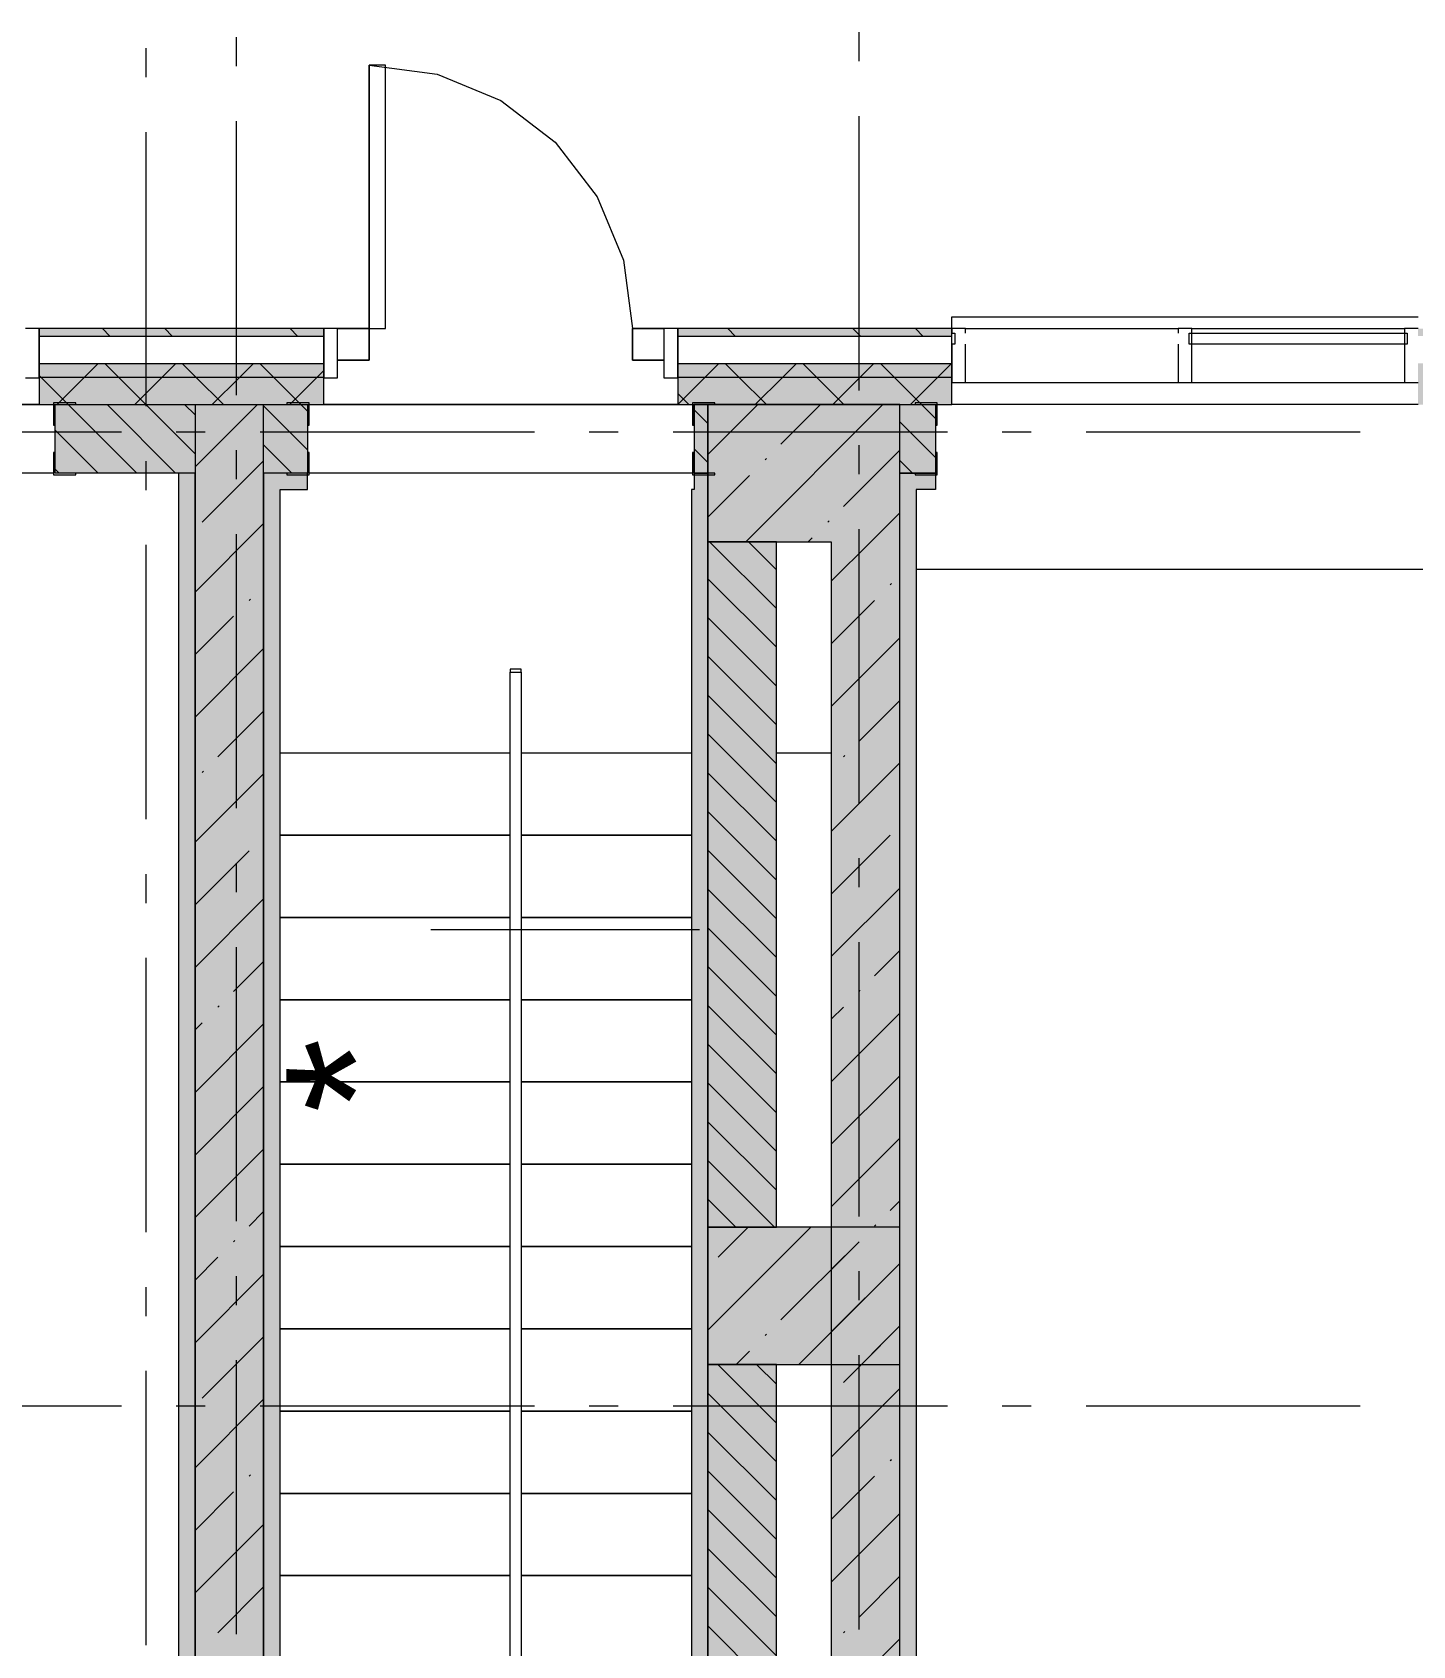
# Model space of a CAD drawing. Header units: millimetres. Extents: x -537608 to 253996, y -217170 to 186033.
# Drawn here: x -345240 to -340206, y -128925 to -123042 of the extents above; entities that cross this region are included whole.
import ezdxf

# ---------------------------------------------------------------- set-up
doc = ezdxf.new("R2010")
doc.units = ezdxf.units.MM
doc.layers.add('PDF _Геометрия', color=7, linetype='Continuous')
doc.layers.add('PDF _Текст', color=7, linetype='Continuous')
doc.layers.add('PDF _Сплошная заливка', color=7, linetype='Continuous', true_color=0xffffff)
doc.styles.add('PDF GOST-Common', font='arial.ttf')

msp = doc.modelspace()

# ---------------------------------------------------------------- hatches: boundary and pattern name
at = {"layer": 'PDF _Сплошная заливка', "transparency": 33554559}
h = msp.add_hatch(color=256, dxfattribs=at)
h.paths.add_polyline_path([(-333500.6785, -124149.6224), (-333373.1891, -124149.6224), (-333373.1891, -124122.6244), (-334386.1887, -124122.6244), (-334386.1887, -124149.6224), (-333922.3131, -124149.6224)], flags=0)
h.paths.add_polyline_path([(-340186.1972, -124149.6224), (-338986.1919, -124149.6224), (-338986.1919, -124122.6244), (-340186.1972, -124122.6244)], flags=0)
h.paths.add_polyline_path([(-336873.7558, -124149.6224), (-336086.1877, -124149.6224), (-336086.1877, -124122.6244), (-337286.193, -124122.6244), (-337286.193, -124149.6224)], flags=0)
h.paths.add_polyline_path([(-341933.3717, -124149.6224), (-341886.1961, -124149.6224), (-341886.1961, -124122.6244), (-342886.1919, -124122.6244), (-342886.1919, -124149.6224), (-342355.0063, -124149.6224)], flags=0)
h.paths.add_polyline_path([(-344884.8143, -124149.6224), (-344176.1907, -124149.6224), (-344176.1907, -124122.6244), (-345214.6986, -124122.6244), (-345214.6986, -124149.6224)], flags=0)
h.paths.add_polyline_path([(-346504.6974, -124149.6224), (-346504.6974, -124122.6244), (-356396.1983, -124122.6244), (-356396.1983, -124149.6224), (-346571.3529, -124149.6224)], flags=0)
h.paths.add_polyline_path([(-360416.204, -124149.6224), (-360416.204, -124122.6244), (-368503.2016, -124122.6244), (-368503.2016, -124149.6224), (-360906.9313, -124149.6224)], flags=0)
h = msp.add_hatch(color=256, dxfattribs=at)
h.paths.add_polyline_path([(-333500.6785, -124299.6231), (-333373.1891, -124299.6231), (-333373.1891, -124249.6228), (-334386.1887, -124249.6228), (-334386.1887, -124299.6231), (-333922.3131, -124299.6231)], flags=0)
h.paths.add_polyline_path([(-336086.1877, -124299.6231), (-336086.1877, -124249.6228), (-337286.193, -124249.6228), (-337286.193, -124299.6231), (-336452.1211, -124299.6231)], flags=0)
h.paths.add_polyline_path([(-338986.1919, -124299.6231), (-338986.1919, -124249.6228), (-340186.1972, -124249.6228), (-340186.1972, -124299.6231), (-339825.1984, -124299.6231)], flags=0)
h.paths.add_polyline_path([(-341933.3717, -124299.6231), (-341886.1961, -124299.6231), (-341886.1961, -124249.6228), (-342886.1919, -124249.6228), (-342886.1919, -124299.6231), (-342355.0063, -124299.6231)], flags=0)
h.paths.add_polyline_path([(-344884.8143, -124299.6231), (-344176.1907, -124299.6231), (-344176.1907, -124249.6228), (-345214.6986, -124249.6228), (-345214.6986, -124299.6231)], flags=0)
h.paths.add_polyline_path([(-346571.3529, -124299.6231), (-346504.6974, -124299.6231), (-346504.6974, -124249.6228), (-356396.1983, -124249.6228), (-356396.1983, -124299.6231), (-347414.6222, -124299.6231)], flags=0)
h.paths.add_polyline_path([(-360906.9313, -124299.6231), (-360416.204, -124299.6231), (-360416.204, -124249.6228), (-368376.2031, -124249.6228), (-368376.2031, -124299.6231), (-361750.2006, -124299.6231)], flags=0)
h = msp.add_hatch(color=256, dxfattribs=at)
h.paths.add_polyline_path([(-334343.9478, -124399.6235), (-333373.1891, -124399.6235), (-333373.1891, -124299.6231), (-334386.1887, -124299.6231), (-334386.1887, -124399.6235)], flags=0)
h.paths.add_polyline_path([(-336873.7558, -124399.6235), (-336086.1877, -124399.6235), (-336086.1877, -124299.6231), (-337286.193, -124299.6231), (-337286.193, -124399.6235)], flags=0)
h.paths.add_polyline_path([(-340186.1972, -124399.6235), (-338986.1919, -124399.6235), (-338986.1919, -124299.6231), (-340186.1972, -124299.6231), (-340186.1972, -124381.6032)], flags=0)
h.paths.add_polyline_path([(-342355.0063, -124399.6235), (-341886.1961, -124399.6235), (-341886.1961, -124299.6231), (-342886.1919, -124299.6231), (-342886.1919, -124399.6235)], flags=0)
h.paths.add_polyline_path([(-344884.8143, -124399.6235), (-344176.1907, -124399.6235), (-344176.1907, -124299.6231), (-345214.6986, -124299.6231), (-345214.6986, -124399.6235)], flags=0)
h.paths.add_polyline_path([(-346571.3529, -124399.6235), (-346504.6974, -124399.6235), (-346504.6974, -124299.6231), (-356396.1983, -124299.6231), (-356396.1983, -124399.6235), (-347414.6222, -124399.6235)], flags=0)
h.paths.add_polyline_path([(-360416.204, -124399.6235), (-360416.204, -124299.6231), (-368326.2029, -124299.6231), (-368326.2029, -124399.6235), (-360726.2037, -124399.6235)], flags=0)
h = msp.add_hatch(color=256, dxfattribs=at)
h.paths.add_polyline_path([(-344884.8143, -124649.6246), (-344646.198, -124649.6246), (-344646.198, -124399.6235), (-345156.1985, -124399.6235), (-345156.1985, -124649.6246)], flags=0)
h.paths.add_polyline_path([(-342016.1915, -124649.6246), (-342016.1915, -124399.6235), (-342076.1901, -124399.6235), (-342076.1901, -124649.6246)], flags=0)
h.paths.add_polyline_path([(-342776.1932, -124649.6246), (-342776.1932, -124399.6235), (-342826.1934, -124399.6235), (-342826.1934, -124649.6246)], flags=0)
h.paths.add_polyline_path([(-344236.1979, -124649.6246), (-344236.1979, -124399.6235), (-344396.1969, -124399.6235), (-344396.1969, -124649.6246)], flags=0)
h.paths.add_polyline_path([(-346571.3529, -124649.6246), (-346566.1944, -124649.6246), (-346566.1944, -124399.6235), (-347576.1972, -124399.6235), (-347576.1972, -124649.6246), (-347414.6222, -124649.6246)], flags=0)
h.paths.add_polyline_path([(-348076.1994, -124649.6246), (-348076.1994, -124399.6235), (-352276.2007, -124399.6235), (-352276.2007, -124649.6246), (-348257.8915, -124649.6246)], flags=0)
h.paths.add_polyline_path([(-353317.5075, -124649.6246), (-352776.1943, -124649.6246), (-352776.1943, -124399.6235), (-355876.1995, -124399.6235), (-355876.1995, -124649.6246), (-355004.0461, -124649.6246)], flags=0)
for points in [[(-344646.198, -132099.6252), (-344396.1969, -132099.6252), (-344396.1969, -124399.6235), (-344646.198, -124399.6235), (-344646.198, -131157.3868)], [(-342355.0063, -124899.6214), (-342076.1901, -124899.6214), (-342076.1901, -124399.6235), (-342776.1932, -124399.6235), (-342776.1932, -124899.6214), (-342526.1921, -124899.6214)], [(-342076.1901, -127899.626), (-342076.1901, -127399.6238), (-342776.1932, -127399.6238), (-342776.1932, -127899.626), (-342526.1921, -127899.626)]]:
    msp.add_hatch(color=256, dxfattribs=at).paths.add_polyline_path(points)
h = msp.add_hatch(color=256, dxfattribs=at)
h.paths.add_polyline_path([(-333264.1893, -124649.6246), (-333211.1922, -124649.6246), (-333211.1922, -124399.6235), (-333376.1946, -124399.6235), (-333376.1946, -124649.6246), (-333276.1942, -124649.6246)], flags=0)
h.paths.add_polyline_path([(-331301.1941, -124649.6246), (-331301.1941, -124399.6235), (-331391.1876, -124399.6235), (-331391.1876, -124649.6246)], flags=0)
h.paths.add_polyline_path([(-334076.1891, -124649.6246), (-334076.1891, -124399.6235), (-334325.8544, -124399.6235), (-334325.8544, -124649.6246)], flags=0)
h.paths.add_polyline_path([(-337225.85, -124649.6246), (-337126.194, -124649.6246), (-337126.194, -124399.6235), (-337225.85, -124399.6235)], flags=0)
h.paths.add_polyline_path([(-339045.8546, -124649.6246), (-339045.8546, -124399.6235), (-340125.8542, -124399.6235), (-340125.8542, -124649.6246), (-339825.1984, -124649.6246)], flags=0)
h.paths.add_polyline_path([(-336526.1914, -124649.6246), (-336145.8503, -124649.6246), (-336145.8503, -124399.6235), (-336526.1914, -124399.6235)], flags=0)
h.paths.add_polyline_path([(-342016.1915, -124649.6246), (-341945.8588, -124649.6246), (-341945.8588, -124399.6235), (-342016.1915, -124399.6235)], flags=0)
at = {"layer": 'PDF _Сплошная заливка', "true_color": 0x56bc34, "transparency": 33554559}
h = msp.add_hatch(color=85, dxfattribs=at)
h.paths.add_polyline_path([(-342776.1932, -124709.6231), (-342776.1932, -124649.6246), (-342826.1934, -124649.6246), (-342826.1934, -124709.6231)], flags=0)
h.paths.add_polyline_path([(-344236.1979, -124709.6231), (-344236.1979, -124649.6246), (-344396.1969, -124649.6246), (-344396.1969, -124709.6231), (-344336.1984, -124709.6231)], flags=0)
at = {"layer": 'PDF _Сплошная заливка', "true_color": 0xff7d7d, "transparency": 33554559}
h = msp.add_hatch(color=11, dxfattribs=at)
h.paths.add_polyline_path([(-339045.8546, -124709.6231), (-339045.8546, -124649.6246), (-340125.8542, -124649.6246), (-340125.8542, -124709.6231), (-339825.1984, -124709.6231)], flags=0)
h.paths.add_polyline_path([(-337186.1926, -124709.6231), (-337126.194, -124709.6231), (-337126.194, -124649.6246), (-337225.85, -124649.6246), (-337225.85, -124709.6231)], flags=0)
h.paths.add_polyline_path([(-341945.8588, -124709.6231), (-341945.8588, -124649.6246), (-342016.1915, -124649.6246), (-342016.1915, -124709.6231)], flags=0)
at = {"layer": 'PDF _Сплошная заливка', "true_color": 0x56bc34, "transparency": 33554559}
msp.add_hatch(color=85, dxfattribs=at).paths.add_polyline_path([(-344396.1969, -132039.6267), (-344336.1984, -132039.6267), (-344336.1984, -124709.6231), (-344396.1969, -124709.6231), (-344396.1969, -131157.3868)])
at = {"layer": 'PDF _Сплошная заливка', "transparency": 33554559}
h = msp.add_hatch(color=256, dxfattribs=at)
h.paths.add_polyline_path([(-342526.1921, -130399.6242), (-342526.1921, -127899.626), (-342776.1932, -127899.626), (-342776.1932, -130399.6242)], flags=0)
h.paths.add_polyline_path([(-342776.1932, -127399.6238), (-342526.1921, -127399.6238), (-342526.1921, -124899.6214), (-342776.1932, -124899.6214), (-342776.1932, -125451.4624)], flags=0)

# ---------------------------------------------------------------- linework, layer by layer
at = {"layer": 'PDF _Геометрия', "color": 253, "lineweight": 9, "true_color": 0xaaaaaa}
for p, q in [((-344496.1973, -123060.0808), (-344496.1973, -123165.9158)), ((-342226.1907, -123042.0951), (-342226.1907, -123147.93)), ((-344826.1936, -123099.9536), (-344826.1936, -123205.7885)), ((-344496.1973, -123365.9167), (-344496.1973, -124365.9168)), ((-342226.1907, -123347.9309), (-342226.1907, -124347.931)), ((-344826.1936, -123405.7894), (-344826.1936, -124405.7895)), ((-341886.1961, -124122.6244), (-341886.1961, -124079.6212)), ((-341886.1961, -124079.6212), (-340186.1972, -124079.6212)), ((-341886.1961, -124177.6237), (-341876.1978, -124177.6237)), ((-341021.1906, -124177.6237), (-341011.1922, -124177.6237)), ((-340236.1974, -124177.6237), (-340226.1905, -124177.6237)), ((-344914.6284, -124499.6239), (-345914.6242, -124499.6239)), ((-344608.7882, -124499.6239), (-344714.6275, -124499.6239)), ((-343408.7916, -124499.6239), (-344408.796, -124499.6239)), ((-343102.96, -124499.6239), (-343208.7907, -124499.6239)), ((-341902.9547, -124499.6239), (-342902.9591, -124499.6239)), ((-341597.1232, -124499.6239), (-341702.9538, -124499.6239)), ((-340397.1265, -124499.6239), (-341397.1223, -124499.6239)), ((-344496.1973, -124565.9177), (-344496.1973, -124671.7484)), ((-342226.1907, -124547.9319), (-342226.1907, -124653.7626)), ((-344826.1936, -124605.7904), (-344826.1936, -124711.621)), ((-344496.1973, -124871.7492), (-344496.1973, -125871.7494)), ((-342226.1907, -124853.7634), (-342226.1907, -125853.7636)), ((-344826.1936, -124911.6219), (-344826.1936, -125911.6221)), ((-343496.5288, -125969.6227), (-344336.1984, -125969.6227)), ((-344336.1984, -125969.6227), (-343496.5288, -125969.6227)), ((-342836.1917, -125969.6227), (-343456.5355, -125969.6227)), ((-343456.5355, -125969.6227), (-342836.1917, -125969.6227)), ((-344496.1973, -126071.7502), (-344496.1973, -126177.5852)), ((-342226.1907, -126053.7645), (-342226.1907, -126159.5994)), ((-344826.1936, -126111.623), (-344826.1936, -126217.4579)), ((-343496.5288, -126269.624), (-344336.1984, -126269.624)), ((-344336.1984, -126269.624), (-343496.5288, -126269.624)), ((-342836.1917, -126269.624), (-343456.5355, -126269.624)), ((-343456.5355, -126269.624), (-342836.1917, -126269.624)), ((-342226.1907, -126359.596), (-342226.1907, -127359.6004)), ((-344826.1936, -126417.4545), (-344826.1936, -127417.4589)), ((-344496.1973, -126377.5861), (-344496.1973, -127377.5862)), ((-343496.5288, -126569.6253), (-344336.1984, -126569.6253)), ((-344336.1984, -126569.6253), (-343496.5288, -126569.6253)), ((-342836.1917, -126569.6253), (-343456.5355, -126569.6253)), ((-343456.5355, -126569.6253), (-342836.1917, -126569.6253)), ((-343496.5288, -126869.6224), (-344336.1984, -126869.6224)), ((-344336.1984, -126869.6224), (-343496.5288, -126869.6224)), ((-342836.1917, -126869.6224), (-343456.5355, -126869.6224)), ((-343456.5355, -126869.6224), (-342836.1917, -126869.6224)), ((-343496.5288, -127169.6237), (-344336.1984, -127169.6237)), ((-344336.1984, -127169.6237), (-343496.5288, -127169.6237)), ((-342836.1917, -127169.6237), (-343456.5355, -127169.6237)), ((-343456.5355, -127169.6237), (-342836.1917, -127169.6237)), ((-343496.5288, -127469.625), (-344336.1984, -127469.625)), ((-344336.1984, -127469.625), (-343496.5288, -127469.625)), ((-342836.1917, -127469.625), (-343456.5355, -127469.625)), ((-343456.5355, -127469.625), (-342836.1917, -127469.625)), ((-344496.1973, -127577.5828), (-344496.1973, -127683.4177)), ((-342226.1907, -127559.597), (-342226.1907, -127665.4319)), ((-344826.1936, -127617.4555), (-344826.1936, -127723.2905)), ((-343496.5288, -127769.6263), (-344336.1984, -127769.6263)), ((-344336.1984, -127769.6263), (-343496.5288, -127769.6263)), ((-342836.1917, -127769.6263), (-343456.5355, -127769.6263)), ((-343456.5355, -127769.6263), (-342836.1917, -127769.6263)), ((-344496.1973, -127883.4186), (-344496.1973, -128883.4187)), ((-342226.1907, -127865.4328), (-342226.1907, -128865.4329)), ((-344826.1936, -127923.2913), (-344826.1936, -128923.2914)), ((-345914.6242, -128049.9712), (-344914.6284, -128049.9712)), ((-344714.6275, -128049.9712), (-344608.7882, -128049.9712)), ((-344408.796, -128049.9712), (-343408.7916, -128049.9712)), ((-343496.5288, -128069.6233), (-344336.1984, -128069.6233)), ((-344336.1984, -128069.6233), (-343496.5288, -128069.6233)), ((-342836.1917, -128069.6233), (-343456.5355, -128069.6233)), ((-343456.5355, -128069.6233), (-342836.1917, -128069.6233)), ((-343208.7907, -128049.9712), (-343102.96, -128049.9712)), ((-342902.9591, -128049.9712), (-341902.9547, -128049.9712)), ((-341702.9538, -128049.9712), (-341597.1232, -128049.9712)), ((-341397.1223, -128049.9712), (-340397.1265, -128049.9712)), ((-343496.5288, -128369.6247), (-344336.1984, -128369.6247)), ((-344336.1984, -128369.6247), (-343496.5288, -128369.6247)), ((-342836.1917, -128369.6247), (-343456.5355, -128369.6247)), ((-343456.5355, -128369.6247), (-342836.1917, -128369.6247)), ((-343496.5288, -128669.626), (-344336.1984, -128669.626)), ((-344336.1984, -128669.626), (-343496.5288, -128669.626)), ((-342836.1917, -128669.626), (-343456.5355, -128669.626)), ((-343456.5355, -128669.626), (-342836.1917, -128669.626))]:
    msp.add_line(p, q, dxfattribs=at)
at = {"layer": 'PDF _Геометрия', "lineweight": 9}
for p, q in [((-343951.1983, -123162.1223), (-344011.1969, -123162.1223)), ((-344011.1969, -123162.1223), (-344011.1969, -124122.1248)), ((-344011.1969, -124122.1248), (-344011.1969, -123162.1223)), ((-344011.1969, -123162.1223), (-343762.7287, -123194.8343)), ((-343951.1983, -124122.1248), (-343951.1983, -123162.1223)), ((-343762.7287, -123194.8343), (-343531.1913, -123290.7398)), ((-343531.1913, -123290.7398), (-343332.3703, -123443.2982)), ((-343332.3703, -123443.2982), (-343179.8119, -123642.1235)), ((-343179.8119, -123642.1235), (-343083.9021, -123873.6566)), ((-343083.9021, -123873.6566), (-343051.1944, -124122.1248)), ((-345214.6986, -124122.6244), (-345264.6989, -124122.6244)), ((-344176.1907, -124122.6244), (-345214.6986, -124122.6244)), ((-345214.6986, -124122.6244), (-345214.6986, -124149.6224)), ((-345214.6986, -124302.6242), (-345214.6986, -124122.6244)), ((-344176.1907, -124149.6224), (-344176.1907, -124122.6244)), ((-344126.1991, -124122.6244), (-344176.1907, -124122.6244)), ((-344176.1907, -124122.6244), (-344176.1907, -124302.6242)), ((-344011.1969, -124122.1248), (-344126.1991, -124122.1248)), ((-344126.1991, -124122.1248), (-344011.1969, -124122.1248)), ((-344126.1991, -124302.6242), (-344126.1991, -124122.6244)), ((-344011.1969, -124122.1248), (-343951.1983, -124122.1248)), ((-344011.1969, -124122.1248), (-344011.1969, -124237.1227)), ((-344011.1969, -124237.1227), (-344011.1969, -124122.1248)), ((-343051.1944, -124122.1248), (-343051.1944, -124237.1227)), ((-343051.1944, -124237.1227), (-343051.1944, -124122.1248)), ((-343051.1944, -124122.1248), (-342936.1921, -124122.1248)), ((-342936.1921, -124122.1248), (-343051.1944, -124122.1248)), ((-342886.1919, -124122.6244), (-342936.1921, -124122.6244)), ((-342936.1921, -124122.6244), (-342936.1921, -124302.6242)), ((-341886.1961, -124122.6244), (-342886.1919, -124122.6244)), ((-342886.1919, -124122.6244), (-342886.1919, -124149.6224)), ((-342886.1919, -124302.6242), (-342886.1919, -124122.6244)), ((-341836.1959, -124122.6244), (-341886.1961, -124122.6244)), ((-341886.1961, -124122.6244), (-341886.1961, -124139.624)), ((-341886.1961, -124149.6224), (-341886.1961, -124122.6244)), ((-341836.1959, -124139.624), (-341836.1959, -124122.6244)), ((-341836.1959, -124122.6244), (-341061.1925, -124122.6244)), ((-341011.1922, -124122.6244), (-341061.1925, -124122.6244)), ((-341061.1925, -124122.6244), (-341061.1925, -124139.624)), ((-341011.1922, -124122.6244), (-340236.1974, -124122.6244)), ((-341011.1922, -124139.624), (-341011.1922, -124122.6244)), ((-340186.1972, -124122.6244), (-340236.1974, -124122.6244)), ((-340236.1974, -124122.6244), (-340236.1974, -124139.624)), ((-345214.6986, -124149.6224), (-345214.6986, -124249.6228)), ((-345214.6986, -124149.6224), (-344176.1907, -124149.6224)), ((-344176.1907, -124249.6228), (-344176.1907, -124149.6224)), ((-342886.1919, -124149.6224), (-342886.1919, -124249.6228)), ((-342886.1919, -124149.6224), (-341886.1961, -124149.6224)), ((-341886.1961, -124139.624), (-341876.1978, -124139.624)), ((-341886.1961, -124249.6228), (-341886.1961, -124149.6224)), ((-341876.1978, -124179.6217), (-341886.1961, -124179.6217)), ((-341886.1961, -124179.6217), (-341886.1961, -124319.624)), ((-341876.1978, -124139.624), (-341876.1978, -124179.6217)), ((-341836.1959, -124319.624), (-341836.1959, -124179.6217)), ((-341061.1925, -124179.6217), (-341061.1925, -124319.624)), ((-341021.1906, -124179.6217), (-341021.1906, -124139.624)), ((-341021.1906, -124139.624), (-341011.1922, -124139.624)), ((-341011.1922, -124179.6217), (-341021.1906, -124179.6217)), ((-341011.1922, -124179.6217), (-341011.1922, -124139.624)), ((-341011.1922, -124139.624), (-340236.1974, -124139.624)), ((-340236.1974, -124179.6217), (-341011.1922, -124179.6217)), ((-341011.1922, -124319.624), (-341011.1922, -124179.6217)), ((-340236.1974, -124139.624), (-340236.1974, -124179.6217)), ((-340236.1974, -124139.624), (-340226.1905, -124139.624)), ((-340226.1905, -124179.6217), (-340236.1974, -124179.6217)), ((-340236.1974, -124179.6217), (-340236.1974, -124319.624)), ((-340226.1905, -124139.624), (-340226.1905, -124179.6217)), ((-345214.6986, -124249.6228), (-345214.6986, -124299.6231)), ((-345214.6986, -124249.6228), (-344176.1907, -124249.6228)), ((-345048.9814, -124299.6231), (-344998.9811, -124249.6228)), ((-344925.531, -124299.6231), (-344975.5312, -124249.6228)), ((-344766.1348, -124299.6231), (-344716.1346, -124249.6228)), ((-344642.693, -124299.6231), (-344692.6932, -124249.6228)), ((-344483.2882, -124299.6231), (-344433.288, -124249.6228)), ((-344359.8464, -124299.6231), (-344409.8466, -124249.6228)), ((-344176.1907, -124299.6231), (-344176.1907, -124249.6228)), ((-344011.1969, -124237.1227), (-344126.1991, -124237.1227)), ((-344126.1991, -124237.1227), (-344011.1969, -124237.1227)), ((-343051.1944, -124237.1227), (-342936.1921, -124237.1227)), ((-342936.1921, -124237.1227), (-343051.1944, -124237.1227)), ((-342886.1919, -124249.6228), (-342886.1919, -124299.6231)), ((-342886.1919, -124249.6228), (-341886.1961, -124249.6228)), ((-342786.2346, -124299.6231), (-342736.2343, -124249.6228)), ((-342662.7927, -124299.6231), (-342712.7929, -124249.6228)), ((-342503.388, -124299.6231), (-342453.3877, -124249.6228)), ((-342379.9462, -124299.6231), (-342429.9464, -124249.6228)), ((-342220.55, -124299.6231), (-342170.5498, -124249.6228)), ((-342097.1081, -124299.6231), (-342147.1084, -124249.6228)), ((-341937.7034, -124299.6231), (-341887.7032, -124249.6228)), ((-341886.1961, -124299.6231), (-341886.1961, -124249.6228)), ((-345264.6989, -124302.6242), (-345214.6986, -124302.6242)), ((-345208.3776, -124299.6231), (-345214.6986, -124293.3063)), ((-345214.6986, -124299.6231), (-345214.6986, -124399.6235)), ((-345214.6986, -124299.6231), (-344176.1907, -124299.6231)), ((-345108.3771, -124399.6235), (-345208.3776, -124299.6231)), ((-345148.9732, -124399.6235), (-345048.9814, -124299.6231)), ((-344825.5305, -124399.6235), (-344925.531, -124299.6231)), ((-344866.1353, -124399.6235), (-344766.1348, -124299.6231)), ((-344542.6926, -124399.6235), (-344642.693, -124299.6231)), ((-344583.2886, -124399.6235), (-344483.2882, -124299.6231)), ((-344259.8459, -124399.6235), (-344359.8464, -124299.6231)), ((-344300.4507, -124399.6235), (-344200.4502, -124299.6231)), ((-344200.4502, -124299.6231), (-344176.1907, -124275.3679)), ((-344176.1907, -124399.6235), (-344176.1907, -124299.6231)), ((-344176.1907, -124302.6242), (-344126.1991, -124302.6242)), ((-342936.1921, -124302.6242), (-342886.1919, -124302.6242)), ((-342886.1919, -124399.5847), (-342786.2346, -124299.6231)), ((-342886.1919, -124299.6231), (-342886.1919, -124399.6235)), ((-342886.1919, -124299.6231), (-341886.1961, -124299.6231)), ((-342562.7923, -124399.6235), (-342662.7927, -124299.6231)), ((-342603.3884, -124399.6235), (-342503.388, -124299.6231)), ((-342279.9457, -124399.6235), (-342379.9462, -124299.6231)), ((-342320.5505, -124399.6235), (-342220.55, -124299.6231)), ((-341997.1077, -124399.6235), (-342097.1081, -124299.6231)), ((-342037.7038, -124399.6235), (-341937.7034, -124299.6231)), ((-341886.1961, -124399.6235), (-341886.1961, -124299.6231)), ((-342845.6389, -124399.6235), (-342886.1919, -124359.0618)), ((-341886.1961, -124319.624), (-341836.1959, -124319.624)), ((-341836.1959, -124319.624), (-341061.1925, -124319.624)), ((-341061.1925, -124319.624), (-341011.1922, -124319.624)), ((-341011.1922, -124319.624), (-340236.1974, -124319.624)), ((-340236.1974, -124319.624), (-340186.1972, -124319.624)), ((-346504.6974, -124399.6235), (-345214.6986, -124399.6235)), ((-345214.6986, -124399.6235), (-344176.1907, -124399.6235)), ((-345156.1985, -124649.6246), (-345156.1985, -124399.6235)), ((-345156.1985, -124399.6235), (-344646.198, -124399.6235)), ((-344858.376, -124649.6246), (-345108.3771, -124399.6235)), ((-344716.9527, -124649.6246), (-344966.9538, -124399.6235)), ((-344646.198, -124578.9646), (-344825.5305, -124399.6235)), ((-344646.198, -124437.5413), (-344684.1158, -124399.6235)), ((-344646.198, -124626.8851), (-344418.9321, -124399.6235)), ((-344646.198, -124399.6235), (-344646.198, -124649.6246)), ((-344646.198, -124399.6235), (-344396.1969, -124399.6235)), ((-344396.1969, -124649.6246), (-344396.1969, -124399.6235)), ((-344396.1969, -124399.6235), (-344236.1979, -124399.6235)), ((-344236.1979, -124564.6991), (-344396.1969, -124404.7002)), ((-344236.1979, -124423.2758), (-344259.8459, -124399.6235)), ((-344236.1979, -124399.6235), (-344236.1979, -124649.6246)), ((-344176.1907, -124399.6235), (-342886.1919, -124399.6235)), ((-342886.1919, -124399.6235), (-341886.1961, -124399.6235)), ((-342776.1932, -124399.6235), (-342826.1934, -124399.6235)), ((-342826.1934, -124399.6235), (-342826.1934, -124649.6246)), ((-342776.1932, -124469.0649), (-342826.1934, -124419.0647)), ((-342776.1932, -124581.673), (-342594.1393, -124399.6235)), ((-342076.1901, -124399.6235), (-342776.1932, -124399.6235)), ((-342776.1932, -124399.6235), (-342776.1932, -124649.6246)), ((-342776.1932, -124649.6246), (-342776.1932, -124399.6235)), ((-342637.9476, -124899.6214), (-342137.9454, -124399.6235)), ((-342510.1483, -124543.7251), (-342366.0467, -124399.6235)), ((-342076.1901, -124649.6246), (-342076.1901, -124399.6235)), ((-342076.1901, -124399.6235), (-342016.1915, -124399.6235)), ((-342076.1901, -124649.6246), (-342076.1901, -124399.6235)), ((-342016.1915, -124399.6235), (-341945.8588, -124399.6235)), ((-341945.8588, -124450.8767), (-341997.1077, -124399.6235)), ((-341945.8588, -124399.6235), (-341945.8588, -124649.6246)), ((-342016.1915, -124521.9587), (-342076.1901, -124461.9558)), ((-344999.7993, -124649.6246), (-345156.1985, -124493.2253)), ((-341945.8588, -124592.2957), (-342016.1915, -124521.9587)), ((-344292.6915, -124649.6246), (-344396.1969, -124546.1191)), ((-342776.1932, -124610.4839), (-342826.1934, -124560.4836)), ((-342567.1671, -124600.7482), (-342562.4306, -124596.0074)), ((-342282.047, -124771.8263), (-342076.1901, -124565.9694)), ((-342029.9532, -124649.6246), (-342076.1901, -124603.3791)), ((-345162.1924, -124649.6246), (-346560.192, -124649.6246)), ((-345141.2226, -124649.6246), (-345156.1985, -124634.6486)), ((-344646.198, -124649.6246), (-345156.1985, -124649.6246)), ((-344646.198, -124649.6246), (-344706.1966, -124649.6246)), ((-344706.1966, -124649.6246), (-344706.1966, -132039.6267)), ((-344646.198, -124649.6246), (-344646.198, -132099.6252)), ((-344646.198, -132099.6252), (-344646.198, -124649.6246)), ((-344620.0611, -124828.8495), (-344396.1969, -124604.9852)), ((-344396.1969, -132099.6252), (-344396.1969, -124649.6246)), ((-344236.1979, -124649.6246), (-344396.1969, -124649.6246)), ((-344396.1969, -124649.6246), (-344396.1969, -124709.6231)), ((-344236.1979, -124649.6246), (-344396.1969, -124649.6246)), ((-344236.1979, -124709.6231), (-344236.1979, -124649.6246)), ((-342832.1958, -124649.6246), (-344230.1954, -124649.6246)), ((-342826.1934, -124649.6246), (-342776.1932, -124649.6246)), ((-342776.1932, -124649.6246), (-342826.1934, -124649.6246)), ((-342826.1934, -124649.6246), (-342826.1934, -124709.6231)), ((-342776.1932, -124649.6246), (-342776.1932, -124899.6214)), ((-342776.1932, -124709.6231), (-342776.1932, -124649.6246)), ((-342776.1932, -124809.7743), (-342624.1946, -124657.7757)), ((-342076.1901, -124899.6214), (-342076.1901, -124649.6246)), ((-342016.1915, -124649.6246), (-342076.1901, -124649.6246)), ((-342076.1901, -124899.6214), (-342076.1901, -124649.6246)), ((-342076.1901, -124649.6246), (-342016.1915, -124649.6246)), ((-341945.8588, -124649.6246), (-342016.1915, -124649.6246)), ((-342016.1915, -124649.6246), (-341945.8588, -124649.6246)), ((-341945.8588, -124649.6246), (-341945.8588, -124709.6231)), ((-344396.1969, -124709.6231), (-344396.1969, -132039.6267)), ((-344336.1984, -132039.6267), (-344336.1984, -124709.6231)), ((-344336.1984, -124709.6231), (-344236.1979, -124709.6231)), ((-342826.1934, -124709.6231), (-342836.1917, -124709.6231)), ((-342836.1917, -124709.6231), (-342836.1917, -130959.6249)), ((-342776.1932, -124899.6214), (-342776.1932, -124709.6231)), ((-341945.8588, -124709.6231), (-342016.1915, -124709.6231)), ((-342016.1915, -124709.6231), (-342016.1915, -142239.631)), ((-344646.198, -125083.0832), (-344396.1969, -124833.0822)), ((-342339.0745, -124828.8495), (-342334.3293, -124824.1087)), ((-342181.7451, -124899.6214), (-342076.1901, -124794.0706)), ((-342409.8464, -124899.6214), (-342396.0933, -124885.8726)), ((-342776.1932, -124899.6214), (-342526.1921, -124899.6214)), ((-342526.1921, -124899.6214), (-342776.1932, -124899.6214)), ((-342776.1932, -124899.6214), (-342776.1932, -127399.6238)), ((-342776.1932, -127399.6238), (-342776.1932, -124899.6214)), ((-342526.1921, -125143.3272), (-342769.898, -124899.6214)), ((-342526.1921, -125001.9083), (-342628.4746, -124899.6214)), ((-342526.1921, -124899.6214), (-342326.1912, -124899.6214)), ((-342526.1921, -127399.6238), (-342526.1921, -124899.6214)), ((-342326.1912, -125044.0674), (-342181.7451, -124899.6214)), ((-342326.1912, -124899.6214), (-342326.1912, -130959.6249)), ((-342076.1901, -142299.6294), (-342076.1901, -124899.6214)), ((-342076.1901, -142299.6294), (-342076.1901, -124899.6214)), ((-342526.1921, -125284.7506), (-342776.1932, -125034.7495)), ((-342110.9732, -125056.9464), (-342106.2367, -125052.2056)), ((-344448.9874, -125113.9739), (-344444.2422, -125109.2288)), ((-342326.1912, -125272.1687), (-342168.0007, -125113.9739)), ((-344646.198, -125311.1845), (-344506.0062, -125170.997)), ((-342526.1921, -125426.1696), (-342776.1932, -125176.1727)), ((-342326.1912, -125500.2656), (-342076.1901, -125250.2645)), ((-344646.198, -125539.2815), (-344396.1969, -125289.2804)), ((-343456.5355, -125364.0783), (-343496.5288, -125364.0783)), ((-343496.5288, -125364.0783), (-343496.5288, -125375.1703)), ((-343456.5355, -125375.1703), (-343456.5355, -125364.0783)), ((-342526.1921, -125567.5928), (-342776.1932, -125317.5917)), ((-343496.5288, -125375.1703), (-343456.5355, -125375.1703)), ((-343496.5288, -130625.1721), (-343496.5288, -125375.1703)), ((-343456.5355, -125375.1703), (-343456.5355, -130625.1721)), ((-342526.1921, -125709.0118), (-342776.1932, -125459.015)), ((-342225.0195, -125627.1952), (-342076.1901, -125478.3658)), ((-344563.0337, -125684.2184), (-344396.1969, -125517.3816)), ((-342526.1921, -125850.4351), (-342776.1932, -125600.434)), ((-342326.1912, -125956.4638), (-342076.1901, -125706.4627)), ((-342282.047, -125684.2184), (-342277.3105, -125679.4776)), ((-344646.198, -125995.4797), (-344396.1969, -125745.4786)), ((-344620.0611, -125741.2415), (-344615.316, -125736.5007)), ((-342526.1921, -125991.8584), (-342776.1932, -125741.8573)), ((-342526.1921, -126133.2774), (-342776.1932, -125883.2763)), ((-342326.1912, -126184.5608), (-342110.9732, -125969.3428)), ((-344646.198, -126223.5766), (-344448.9874, -126026.366)), ((-342526.1921, -126274.7006), (-342776.1932, -126024.6995)), ((-342526.1921, -126416.1196), (-342776.1932, -126166.1186)), ((-342326.1912, -126412.662), (-342076.1901, -126162.6609)), ((-344646.198, -126451.6735), (-344396.1969, -126201.6767)), ((-342526.1921, -126557.543), (-342776.1932, -126307.5419)), ((-342806.1968, -126314.4012), (-343786.1959, -126314.4012)), ((-342168.0007, -126482.5642), (-342076.1901, -126390.7578)), ((-344506.0062, -126539.5873), (-344396.1969, -126429.7737)), ((-342526.1921, -126698.9619), (-342776.1932, -126448.9651)), ((-342225.0195, -126539.5873), (-342220.283, -126534.8465)), ((-344563.0337, -126596.6148), (-344558.2885, -126591.8697)), ((-342526.1921, -126840.3852), (-342776.1932, -126590.3841)), ((-342326.1912, -126640.7589), (-342282.047, -126596.6148)), ((-344646.198, -126679.7748), (-344620.0611, -126653.6379)), ((-344646.198, -126907.8717), (-344396.1969, -126657.8706)), ((-342326.1912, -126868.8559), (-342076.1901, -126618.8591)), ((-342526.1921, -126981.8042), (-342776.1932, -126731.8074)), ((-344646.198, -127135.973), (-344396.1969, -126885.9719)), ((-342526.1921, -127123.2275), (-342776.1932, -126873.2264)), ((-342326.1912, -127096.9572), (-342076.1901, -126846.9561)), ((-342526.1921, -127264.6508), (-342776.1932, -127014.6497)), ((-342326.1912, -127325.0541), (-342076.1901, -127075.053)), ((-344646.198, -127364.07), (-344396.1969, -127114.0689)), ((-342532.6423, -127399.6238), (-342776.1932, -127156.0687)), ((-342674.0656, -127399.6238), (-342776.1932, -127297.492)), ((-342110.9732, -127337.933), (-342076.1901, -127303.1542)), ((-344448.9874, -127394.9562), (-344396.1969, -127342.1701)), ((-342776.1932, -127775.0561), (-342400.7609, -127399.6238)), ((-342526.1921, -127399.6238), (-342776.1932, -127399.6238)), ((-342776.1932, -127399.6238), (-342776.1932, -127899.626)), ((-342776.1932, -127399.6238), (-342526.1921, -127399.6238)), ((-342776.1932, -127899.626), (-342776.1932, -127399.6238)), ((-342738.2495, -127509.0068), (-342628.8622, -127399.6238)), ((-342076.1901, -127399.6238), (-342526.1921, -127399.6238)), ((-342168.0007, -127394.9562), (-342163.2555, -127390.2154)), ((-342076.1901, -127899.626), (-342076.1901, -127399.6238)), ((-344506.0062, -127451.9837), (-344501.2697, -127447.2429)), ((-342225.0195, -127451.9837), (-342510.1483, -127737.1081)), ((-342326.1912, -127553.1554), (-342225.0195, -127451.9837)), ((-344646.198, -127592.1669), (-344563.0337, -127509.0068)), ((-342076.1901, -127531.2512), (-342444.5692, -127899.626)), ((-342326.1912, -127781.2523), (-342076.1901, -127531.2512)), ((-344646.198, -127820.2681), (-344396.1969, -127570.267)), ((-342282.047, -127965.2051), (-342076.1901, -127759.3524)), ((-342076.1901, -127759.3524), (-342216.468, -127899.626)), ((-344620.0611, -128022.2282), (-344396.1969, -127798.364)), ((-342567.1671, -127794.1313), (-342562.4306, -127789.3904)), ((-342672.6619, -127899.626), (-342624.1946, -127851.1544)), ((-342776.1932, -127899.626), (-342526.1921, -127899.626)), ((-342526.1921, -127899.626), (-342776.1932, -127899.626)), ((-342776.1932, -127899.626), (-342776.1932, -130399.6242)), ((-342776.1932, -130399.6242), (-342776.1932, -127899.626)), ((-342526.1921, -128113.1776), (-342739.7479, -127899.626)), ((-342526.1921, -127971.7543), (-342598.3247, -127899.626)), ((-342526.1921, -127899.626), (-342076.1901, -127899.626)), ((-342526.1921, -130399.6242), (-342526.1921, -127899.626)), ((-342526.1921, -128254.6009), (-342776.1932, -128004.5998)), ((-342326.1912, -128237.4505), (-342076.1901, -127987.4493)), ((-344646.198, -128276.4663), (-344396.1969, -128026.4652)), ((-342526.1921, -128396.0199), (-342776.1932, -128146.0188)), ((-342110.9732, -128250.3295), (-342106.2367, -128245.5843)), ((-344448.9874, -128307.3526), (-344444.2422, -128302.6118)), ((-342526.1921, -128537.4432), (-342776.1932, -128287.4421)), ((-342326.1912, -128465.5474), (-342168.0007, -128307.3526)), ((-344646.198, -128504.5633), (-344506.0062, -128364.3758)), ((-344646.198, -128732.6602), (-344396.1969, -128482.6634)), ((-342526.1921, -128678.8622), (-342776.1932, -128428.861)), ((-342326.1912, -128693.6443), (-342076.1901, -128443.6476)), ((-342526.1921, -128820.2855), (-342776.1932, -128570.2844)), ((-344563.0337, -128877.5971), (-344396.1969, -128710.7604)), ((-342526.1921, -128961.7045), (-342776.1932, -128711.7077)), ((-342225.0195, -128820.574), (-342076.1901, -128671.7445)), ((-342526.1921, -129103.1278), (-342776.1932, -128853.1266)), ((-342282.047, -128877.5971), (-342277.3105, -128872.8564)), ((-342326.1912, -129149.8426), (-342076.1901, -128899.8415))]:
    msp.add_line(p, q, dxfattribs=at)
at = {"layer": 'PDF _Геометрия', "color": 8, "lineweight": 9, "true_color": 0x787878}
for p, q in [((-344957.1364, -124149.6224), (-344984.1344, -124122.6244)), ((-344729.0351, -124149.6224), (-344756.0418, -124122.6244)), ((-344272.8412, -124149.6224), (-344299.8392, -124122.6244)), ((-342676.1497, -124149.6224), (-342703.1478, -124122.6244)), ((-342219.9557, -124149.6224), (-342246.9538, -124122.6244)), ((-341991.8545, -124149.6224), (-342018.8525, -124122.6244))]:
    msp.add_line(p, q, dxfattribs=at)
at = {"layer": 'PDF _Геометрия', "color": 9, "lineweight": 9, "true_color": 0xc0c0c0}
for p, q in [((-345214.6986, -124399.6235), (-346504.6974, -124399.6235)), ((-342886.1919, -124399.6235), (-344176.1907, -124399.6235)), ((-340186.1972, -124399.6235), (-341886.1961, -124399.6235)), ((-342016.1915, -124999.6218), (-337186.1926, -124999.6218)), ((-344336.1984, -125669.6256), (-343496.5288, -125669.6256)), ((-343456.5355, -125669.6256), (-342836.1917, -125669.6256)), ((-342526.1921, -125669.6256), (-342326.1912, -125669.6256))]:
    msp.add_line(p, q, dxfattribs=at)
at = {"layer": 'PDF _Геометрия', "color": 253, "lineweight": 20, "true_color": 0xaaaaaa}
for p, q in [((-345081.1982, -124393.6253), (-345162.1924, -124393.6253)), ((-345162.1924, -124393.6253), (-345162.1924, -124474.6238)), ((-345156.1985, -124474.6238), (-345156.1985, -124399.6235)), ((-345156.1985, -124399.6235), (-345081.1982, -124399.6235)), ((-345081.1982, -124399.6235), (-345081.1982, -124393.6253)), ((-344230.1954, -124393.6253), (-344311.1983, -124393.6253)), ((-344311.1983, -124393.6253), (-344311.1983, -124399.6235)), ((-344311.1983, -124399.6235), (-344236.1979, -124399.6235)), ((-344236.1979, -124399.6235), (-344236.1979, -124474.6238)), ((-344230.1954, -124474.6238), (-344230.1954, -124393.6253)), ((-342751.1931, -124393.6253), (-342832.1958, -124393.6253)), ((-342832.1958, -124393.6253), (-342832.1958, -124474.6238)), ((-342826.1934, -124474.6238), (-342826.1934, -124399.6235)), ((-342826.1934, -124399.6235), (-342751.1931, -124399.6235)), ((-342751.1931, -124399.6235), (-342751.1931, -124393.6253)), ((-341939.8564, -124393.6253), (-342020.8591, -124393.6253)), ((-342020.8591, -124393.6253), (-342020.8591, -124399.6235)), ((-342020.8591, -124399.6235), (-341945.8588, -124399.6235)), ((-341945.8588, -124399.6235), (-341945.8588, -124474.6238)), ((-341939.8564, -124474.6238), (-341939.8564, -124393.6253)), ((-345162.1924, -124474.6238), (-345156.1985, -124474.6238)), ((-344236.1979, -124474.6238), (-344230.1954, -124474.6238)), ((-342832.1958, -124474.6238), (-342826.1934, -124474.6238)), ((-341945.8588, -124474.6238), (-341939.8564, -124474.6238)), ((-345156.1985, -124574.6243), (-345162.1924, -124574.6243)), ((-345162.1924, -124574.6243), (-345162.1924, -124655.6227)), ((-345156.1985, -124649.6246), (-345156.1985, -124574.6243)), ((-344230.1954, -124574.6243), (-344236.1979, -124574.6243)), ((-344236.1979, -124574.6243), (-344236.1979, -124649.6246)), ((-344230.1954, -124655.6227), (-344230.1954, -124574.6243)), ((-342826.1934, -124574.6243), (-342832.1958, -124574.6243)), ((-342832.1958, -124574.6243), (-342832.1958, -124655.6227)), ((-342826.1934, -124649.6246), (-342826.1934, -124574.6243)), ((-341939.8564, -124574.6243), (-341945.8588, -124574.6243)), ((-341945.8588, -124574.6243), (-341945.8588, -124649.6246)), ((-341939.8564, -124655.6227), (-341939.8564, -124574.6243)), ((-345162.1924, -124655.6227), (-345081.1982, -124655.6227)), ((-345081.1982, -124649.6246), (-345156.1985, -124649.6246)), ((-345081.1982, -124655.6227), (-345081.1982, -124649.6246)), ((-344236.1979, -124649.6246), (-344311.1983, -124649.6246)), ((-344311.1983, -124649.6246), (-344311.1983, -124655.6227)), ((-344311.1983, -124655.6227), (-344230.1954, -124655.6227)), ((-342832.1958, -124655.6227), (-342751.1931, -124655.6227)), ((-342751.1931, -124649.6246), (-342826.1934, -124649.6246)), ((-342751.1931, -124655.6227), (-342751.1931, -124649.6246)), ((-341945.8588, -124649.6246), (-342020.8591, -124649.6246)), ((-342020.8591, -124649.6246), (-342020.8591, -124655.6227)), ((-342020.8591, -124655.6227), (-341939.8564, -124655.6227))]:
    msp.add_line(p, q, dxfattribs=at)
at = {"layer": 'PDF _Сплошная заливка', "color": 11, "lineweight": 35, "true_color": 0xff7d7d, "transparency": 33554559}
for points in [[(-344646.198, -132099.6252), (-344646.198, -124649.6246), (-344706.1966, -132099.6252), (-344706.1966, -124649.6246)], [(-342016.1915, -142299.6294), (-342016.1915, -124649.6246), (-342076.1901, -142299.6294), (-342076.1901, -124649.6246)]]:
    msp.add_solid(points, dxfattribs=at)
at = {"layer": 'PDF _Сплошная заливка', "color": 85, "lineweight": 35, "true_color": 0x56bc34, "transparency": 33554559}
msp.add_solid([(-342776.1932, -130959.6249), (-342776.1932, -124709.6231), (-342836.1917, -130959.6249), (-342836.1917, -124709.6231)], dxfattribs=at)
at = {"layer": 'PDF _Сплошная заливка', "lineweight": 35, "transparency": 33554559}
msp.add_solid([(-342076.1901, -142299.6294), (-342076.1901, -124899.6214), (-342326.1912, -142299.6294), (-342326.1912, -124899.6214)], dxfattribs=at)

# ---------------------------------------------------------------- texts
at = {"layer": 'PDF _Текст', "insert": (-344063.0788, -126982.3984), "char_height": 500, "attachment_point": 4, "rotation": 90, "style": 'PDF GOST-Common'}
msp.add_mtext('*', dxfattribs=at)

doc.saveas('drawing.dxf')
